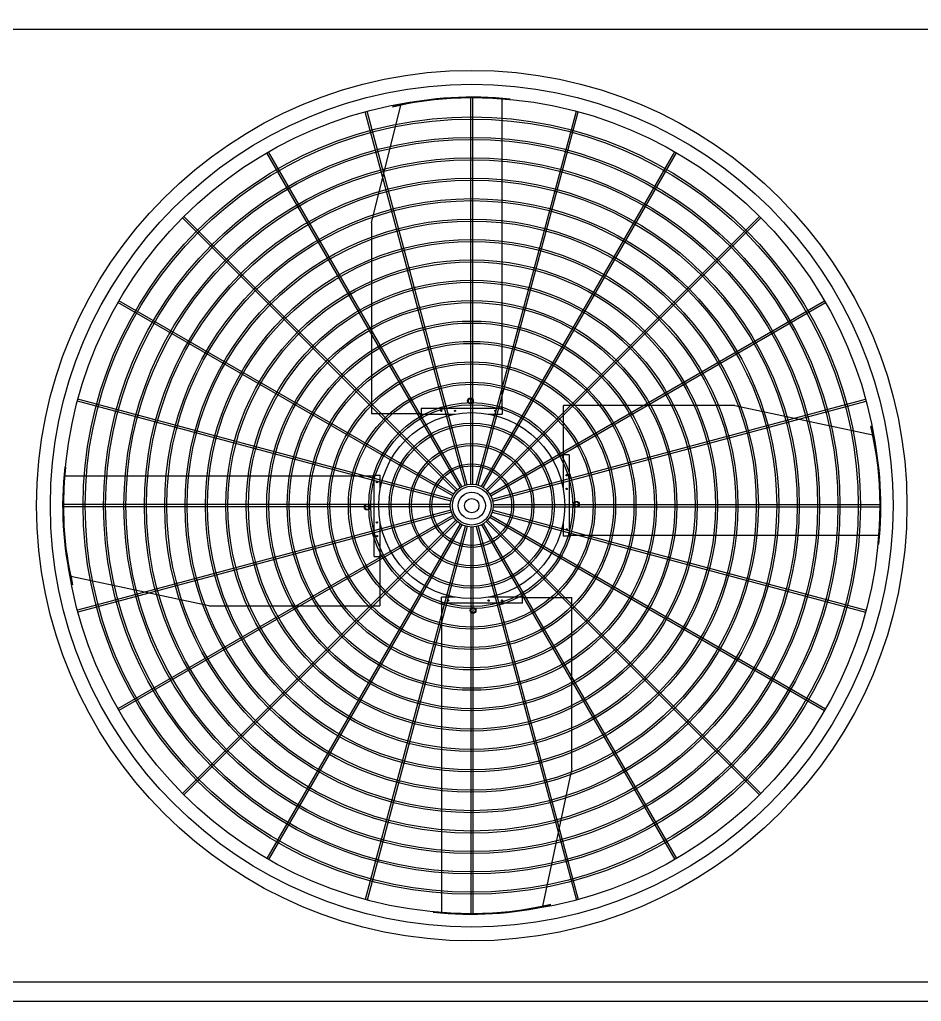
# Model space of a CAD drawing. Header units: millimetres. Extents: x 0 to 16815, y 0 to 11890.
# Drawn here: x 3750 to 5615, y 8006 to 10036 of the extents above; entities that cross this region are included whole.
import ezdxf

# ---------------------------------------------------------------- set-up
doc = ezdxf.new("R2010")
doc.units = ezdxf.units.MM
doc.layers.add('LINE', color=7, linetype='Continuous')

msp = doc.modelspace()

# ---------------------------------------------------------------- linework, layer by layer
at = {"color": 3}
for p, q in [((4682.7, 9075.5), (4682.7, 9875)), ((4686.9, 9075.5), (4686.9, 9875)), ((4671.3, 9073.5), (4464.4, 9845.7)), ((4675.4, 9074.6), (4468.5, 9846.8)), ((4694.2, 9074.6), (4901.1, 9846.8)), ((4698.3, 9073.5), (4905.2, 9845.7)), ((4660.8, 9068.5), (4261.1, 9760.9)), ((4664.5, 9070.7), (4264.8, 9763)), ((4705.1, 9070.7), (5104.8, 9763)), ((4708.7, 9068.5), (5108.5, 9760.9)), ((4652, 9061.1), (4086.7, 9626.4)), ((4655, 9064.1), (4089.7, 9629.4)), ((4714.6, 9064.1), (5279.9, 9629.4)), ((4717.6, 9061.1), (5282.9, 9626.4)), ((4645.4, 9051.6), (3953, 9451.3)), ((4647.5, 9055.2), (3955.2, 9455)), ((4722.1, 9055.2), (5414.4, 9455)), ((4724.2, 9051.6), (5416.5, 9451.3)), ((4641.5, 9040.7), (3869.3, 9247.6)), ((4642.6, 9044.8), (3870.4, 9251.7)), ((4727, 9044.8), (5499.2, 9251.7)), ((4728.1, 9040.7), (5500.3, 9247.6)), ((4640.5, 9033.4), (3841.1, 9033.4)), ((4640.5, 9029.2), (3841.1, 9029.2)), ((4641.5, 9021.9), (3869.3, 8814.9)), ((4642.6, 9017.8), (3870.4, 8810.9)), ((4727, 9017.8), (5499.2, 8810.9)), ((4728.1, 9021.9), (5500.3, 8814.9)), ((4729, 9033.4), (5528.5, 9033.4)), ((4729, 9029.2), (5528.5, 9029.2)), ((4645.4, 9011), (3953, 8611.2)), ((4647.5, 9007.3), (3955.2, 8607.6)), ((4652, 9001.5), (4086.7, 8436.2)), ((4655, 8998.5), (4089.7, 8433.2)), ((4660.8, 8994), (4261.1, 8301.6)), ((4708.7, 8994), (5108.5, 8301.6)), ((4714.6, 8998.5), (5279.9, 8433.2)), ((4717.6, 9001.5), (5282.9, 8436.2)), ((4722.1, 9007.3), (5414.4, 8607.6)), ((4724.2, 9011), (5416.5, 8611.2)), ((4664.5, 8991.9), (4264.8, 8299.5)), ((4671.3, 8989.1), (4464.4, 8216.8)), ((4675.4, 8988), (4468.5, 8215.7)), ((4682.7, 8987), (4682.7, 8187.5)), ((4686.9, 8987), (4686.9, 8187.5)), ((4694.2, 8988), (4901.1, 8215.7)), ((4698.3, 8989.1), (4905.2, 8216.8)), ((4705.1, 8991.9), (5104.8, 8299.5))]:
    msp.add_line(p, q, dxfattribs=at)
for points in [[(2634.8, 8006.3), (2634.8, 10056.3), (6734.8, 10056.3), (6734.8, 8006.3)], [(2674.8, 8046.3), (2674.8, 10016.3), (6694.8, 10016.3), (6694.8, 8046.3)]]:
    msp.add_lwpolyline(points, close=True, dxfattribs=at)
for radius in [900, 900, 871.4, 843.7, 192.3]:
    msp.add_circle((4684.8, 9031.3), radius, dxfattribs=at)
at = {"color": 3, "ltscale": 5}
for radius in [803.7, 799.4, 761.5, 757.3, 719.3, 715.1, 677.1, 672.9, 634.9, 630.7, 592.7, 588.5, 550.5, 546.3, 508.4, 504.1, 466.2, 461.9, 424, 419.8, 381.8, 377.6, 339.6, 335.4, 297.4, 293.2, 255.2, 251, 213, 208.8, 170.9, 166.6, 128.7, 124.5, 86.5, 82.3, 44.3, 40.1, 28.1, 14.8]:
    msp.add_circle((4684.8, 9031.3), radius, dxfattribs=at)
at = {"layer": 'LINE', "color": 3}
for p, q in [((4746.8, 9871.9), (4746.8, 9233.1)), ((4477.5, 9615.9), (4538.2, 9859.2)), ((4477.5, 9615.9), (4477.5, 9221.1)), ((4679.4, 9252.4), (4676.7, 9247.8)), ((4679.4, 9252.4), (4676.7, 9247.8)), ((4676.7, 9247.8), (4679.4, 9243.2)), ((4676.7, 9247.8), (4679.4, 9243.2)), ((4684.6, 9252.4), (4679.4, 9252.4)), ((4684.6, 9252.4), (4679.4, 9252.4)), ((4679.4, 9243.2), (4684.6, 9243.2)), ((4679.4, 9243.2), (4684.6, 9243.2)), ((4687.3, 9247.8), (4684.6, 9252.4)), ((4687.3, 9247.8), (4684.6, 9252.4)), ((4684.6, 9243.2), (4687.3, 9247.8)), ((4684.6, 9243.2), (4687.3, 9247.8)), ((5228.6, 9238.5), (4874.6, 9238.5)), ((4874.6, 9136.2), (4874.6, 9238.5)), ((4874.6, 9136.2), (4874.6, 9238.5)), ((5228.6, 9238.5), (5514, 9177.9)), ((4579.9, 9221.1), (4477.5, 9221.1)), ((4579.9, 9221.1), (4477.5, 9221.1)), ((4579.9, 9233.1), (4747.6, 9233.1)), ((4579.9, 9233.1), (4747.6, 9233.1)), ((4579.9, 9233.1), (4579.9, 9220.4)), ((4579.9, 9233.1), (4579.9, 9220.4)), ((4579.9, 9220.4), (4650, 9220.4)), ((4579.9, 9220.4), (4650, 9220.4)), ((4719.6, 9220.4), (4747.6, 9220.4)), ((4719.6, 9220.4), (4747.6, 9220.4)), ((4747.6, 9233.1), (4747.6, 9220.4)), ((4747.6, 9233.1), (4747.6, 9220.4)), ((5511.6, 9194.9), (5510.2, 9194.9)), ((4873.9, 9136.2), (4873.9, 9066.1)), ((4873.9, 9136.2), (4873.9, 9066.1)), ((4886.6, 9136.2), (4873.9, 9136.2)), ((4886.6, 9136.2), (4873.9, 9136.2)), ((4886.6, 9136.2), (4886.6, 8968.4)), ((4886.6, 9136.2), (4886.6, 8968.4)), ((5526.4, 9110.9), (5525, 9110.9)), ((3842.8, 9093.3), (4483, 9093.3)), ((4483, 8926.4), (4483, 9094.1)), ((4483, 8926.4), (4483, 9094.1)), ((4483, 9094.1), (4495.7, 9094.1)), ((4483, 9094.1), (4495.7, 9094.1)), ((4495.7, 9066.1), (4495.7, 9094.1)), ((4495.7, 9066.1), (4495.7, 9094.1)), ((4468.3, 9033.8), (4463.7, 9031.1)), ((4468.3, 9033.8), (4463.7, 9031.1)), ((4472.8, 9031.1), (4468.3, 9033.8)), ((4472.8, 9031.1), (4468.3, 9033.8)), ((4901.3, 9039.3), (4896.7, 9036.7)), ((4901.3, 9039.3), (4896.7, 9036.7)), ((4896.7, 9036.7), (4896.7, 9031.4)), ((4896.7, 9036.7), (4896.7, 9031.4)), ((4905.9, 9036.7), (4901.3, 9039.3)), ((4905.9, 9036.7), (4901.3, 9039.3)), ((4905.9, 9031.4), (4905.9, 9036.7)), ((4905.9, 9031.4), (4905.9, 9036.7)), ((4463.7, 9031.1), (4463.7, 9025.9)), ((4463.7, 9031.1), (4463.7, 9025.9)), ((4463.7, 9025.9), (4468.3, 9023.2)), ((4463.7, 9025.9), (4468.3, 9023.2)), ((4468.3, 9023.2), (4472.8, 9025.9)), ((4468.3, 9023.2), (4472.8, 9025.9)), ((4472.8, 9025.9), (4472.8, 9031.1)), ((4472.8, 9025.9), (4472.8, 9031.1)), ((4896.7, 9031.4), (4901.3, 9028.8)), ((4896.7, 9031.4), (4901.3, 9028.8)), ((4901.3, 9028.8), (4905.9, 9031.4)), ((4901.3, 9028.8), (4905.9, 9031.4)), ((4495.7, 8926.4), (4495.7, 8996.5)), ((4495.7, 8926.4), (4495.7, 8996.5)), ((4873.9, 8996.5), (4873.9, 8968.4)), ((4873.9, 8996.5), (4873.9, 8968.4)), ((4886.6, 8968.4), (4873.9, 8968.4)), ((4886.6, 8968.4), (4873.9, 8968.4)), ((5526.8, 8969.3), (4886.6, 8969.3)), ((5526.4, 8951.7), (5525, 8951.7)), ((4483, 8926.4), (4495.7, 8926.4)), ((4483, 8926.4), (4495.7, 8926.4)), ((4495, 8926.4), (4495, 8824)), ((4495, 8926.4), (4495, 8824)), ((4141, 8824), (3855.6, 8884.7)), ((4650, 8842.1), (4622, 8842.1)), ((4622, 8829.5), (4622, 8842.1)), ((4650, 8842.1), (4622, 8842.1)), ((4622, 8829.5), (4622, 8842.1)), ((4650, 8842.1), (4622, 8842.1)), ((4622, 8829.5), (4622, 8842.1)), ((4650, 8842.1), (4622, 8842.1)), ((4622, 8829.5), (4622, 8842.1)), ((4789.7, 8842.1), (4719.6, 8842.1)), ((4789.7, 8842.1), (4719.6, 8842.1)), ((4789.7, 8842.1), (4719.6, 8842.1)), ((4789.7, 8842.1), (4719.6, 8842.1)), ((4789.7, 8829.5), (4789.7, 8842.1)), ((4789.7, 8829.5), (4789.7, 8842.1)), ((4789.7, 8829.5), (4789.7, 8842.1)), ((4789.7, 8829.5), (4789.7, 8842.1)), ((4789.7, 8841.4), (4892.1, 8841.4)), ((4789.7, 8841.4), (4892.1, 8841.4)), ((4789.7, 8841.4), (4892.1, 8841.4)), ((4789.7, 8841.4), (4892.1, 8841.4)), ((4892.1, 8488.8), (4892.1, 8841.4)), ((4892.1, 8488.8), (4892.1, 8841.4)), ((4141, 8824), (4495, 8824)), ((4789.7, 8829.5), (4622, 8829.5)), ((4789.7, 8829.5), (4622, 8829.5)), ((4789.7, 8829.5), (4622, 8829.5)), ((4789.7, 8829.5), (4622, 8829.5)), ((4622.8, 8190.6), (4622.8, 8829.5)), ((4622.8, 8190.6), (4622.8, 8829.5)), ((4684.9, 8819.3), (4682.3, 8814.8)), ((4684.9, 8819.3), (4682.3, 8814.8)), ((4684.9, 8819.3), (4682.3, 8814.8)), ((4684.9, 8819.3), (4682.3, 8814.8)), ((4682.3, 8814.8), (4684.9, 8810.2)), ((4682.3, 8814.8), (4684.9, 8810.2)), ((4682.3, 8814.8), (4684.9, 8810.2)), ((4682.3, 8814.8), (4684.9, 8810.2)), ((4690.2, 8819.3), (4684.9, 8819.3)), ((4690.2, 8819.3), (4684.9, 8819.3)), ((4690.2, 8819.3), (4684.9, 8819.3)), ((4690.2, 8819.3), (4684.9, 8819.3)), ((4684.9, 8810.2), (4690.2, 8810.2)), ((4684.9, 8810.2), (4690.2, 8810.2)), ((4684.9, 8810.2), (4690.2, 8810.2)), ((4684.9, 8810.2), (4690.2, 8810.2)), ((4692.8, 8814.8), (4690.2, 8819.3)), ((4692.8, 8814.8), (4690.2, 8819.3)), ((4692.8, 8814.8), (4690.2, 8819.3)), ((4692.8, 8814.8), (4690.2, 8819.3)), ((4690.2, 8810.2), (4692.8, 8814.8)), ((4690.2, 8810.2), (4692.8, 8814.8)), ((4690.2, 8810.2), (4692.8, 8814.8)), ((4690.2, 8810.2), (4692.8, 8814.8)), ((4892.1, 8488.8), (4831.4, 8203.4))]:
    msp.add_line(p, q, dxfattribs=at)
for centre, radius in [((4682, 9247.8), 5.98), ((4682, 9247.8), 5.98), ((4622, 9227.4), 1.41), ((4622, 9227.4), 1.41), ((4650.1, 9227.4), 1.41), ((4650.1, 9227.4), 1.41), ((4733.7, 9227.4), 1.41), ((4733.7, 9227.4), 1.41), ((4881, 9094.1), 1.41), ((4881, 9094.1), 1.41), ((4488.6, 9080.2), 1.41), ((4488.6, 9080.2), 1.41), ((4881, 9066), 1.41), ((4881, 9066), 1.41), ((4468.3, 9028.5), 5.98), ((4468.3, 9028.5), 5.98), ((4901.3, 9034.1), 5.98), ((4901.3, 9034.1), 5.98), ((4488.6, 8996.6), 1.41), ((4488.6, 8996.6), 1.41), ((4881, 8982.3), 1.41), ((4881, 8982.3), 1.41), ((4488.6, 8968.4), 1.41), ((4488.6, 8968.4), 1.41), ((4635.8, 8835.1), 1.41), ((4635.8, 8835.1), 1.41), ((4635.8, 8835.1), 1.41), ((4635.8, 8835.1), 1.41), ((4719.5, 8835.1), 1.41), ((4719.5, 8835.1), 1.41), ((4719.5, 8835.1), 1.41), ((4719.5, 8835.1), 1.41), ((4747.6, 8835.1), 1.41), ((4747.6, 8835.1), 1.41), ((4747.6, 8835.1), 1.41), ((4747.6, 8835.1), 1.41), ((4687.6, 8814.8), 5.98), ((4687.6, 8814.8), 5.98), ((4687.6, 8814.8), 5.98), ((4687.6, 8814.8), 5.98)]:
    msp.add_circle(centre, radius, dxfattribs=at)
for centre, radius, start, end in [((4684.8, 9173), 703.1, 83.5007, 103.4595), ((4684.8, 9173), 701.7, 83.4876, 103.487), ((4827.8, 9031.3), 701.7, 353.4876, 13.487), ((4827.8, 9031.3), 703.1, 353.5007, 13.4595), ((4541.8, 9031.3), 703.1, 173.5007, 193.4595), ((4541.8, 9031.3), 701.7, 173.4876, 193.487), ((4684.8, 8889.6), 701.7, 263.4876, 283.487), ((4684.8, 8889.6), 703.1, 263.5007, 283.4595)]:
    msp.add_arc(centre, radius, start, end, dxfattribs=at)

doc.saveas('drawing.dxf')
